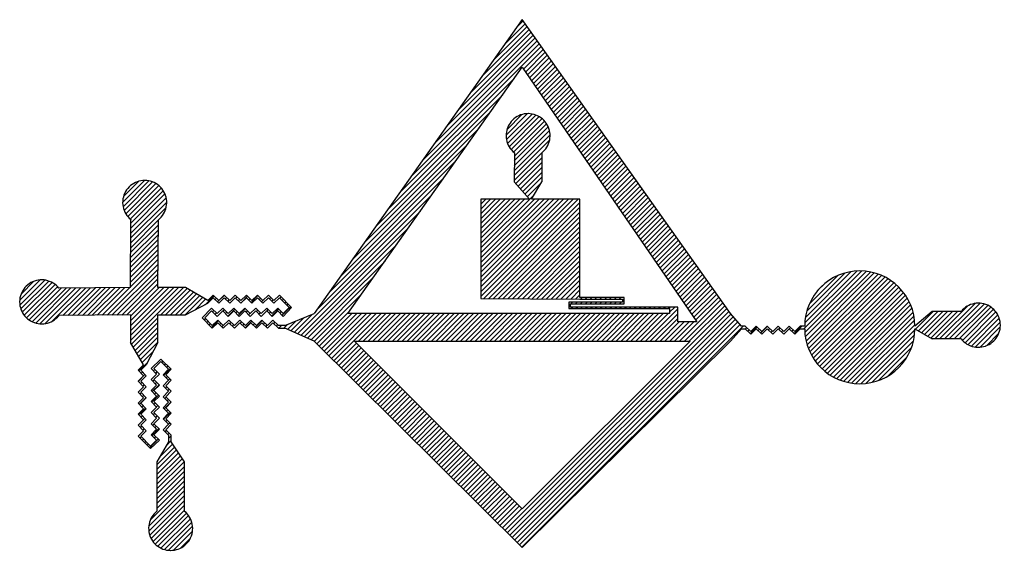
# Model space of a CAD drawing. Extents: x -10.7 to 24.9, y -7.6 to 11.7.
import ezdxf

# ---------------------------------------------------------------- set-up
doc = ezdxf.new("R2010")
doc.units = 0
doc.header["$MEASUREMENT"] = 0
doc.layers.get('0').update_dxf_attribs({"linetype": 'CONTINUOUS'})
for name, color, linetype in [('1', 7, 'CONTINUOUS'), ('2', 7, 'CONTINUOUS'), ('3', 7, 'CONTINUOUS'), ('4', 7, 'CONTINUOUS'), ('5', 7, 'CONTINUOUS')]:
    doc.layers.add(name, color=color, linetype=linetype)

msp = doc.modelspace()

# ---------------------------------------------------------------- hatches: boundary and pattern name
at = {"linetype": 'Continuous'}
h = msp.add_hatch(dxfattribs=at)
h.set_pattern_fill('ANSI31', color=256)
h.paths.add_polyline_path([(15.119, 1.013), (7.556, 11.701), (-0.006, 1.013), (-1.069, 0.58), (-1.302, 0.58), (-1.502, 0.78), (-1.702, 0.58), (-1.902, 0.78), (-2.102, 0.58), (-2.302, 0.78), (-2.502, 0.58), (-2.702, 0.78), (-2.902, 0.58), (-3.102, 0.78), (-3.302, 0.58), (-3.502, 0.78), (-3.702, 0.58), (-3.98, 0.859), (-3.726, 1.113), (-3.526, 0.913), (-3.326, 1.113), (-3.126, 0.913), (-2.926, 1.113), (-2.726, 0.913), (-2.526, 1.113), (-2.326, 0.913), (-2.126, 1.113), (-1.926, 0.913), (-1.726, 1.113), (-1.526, 0.913), (-1.326, 1.113), (-1.126, 0.913), (-0.826, 1.231), (-1.266, 1.688), (-1.466, 1.488), (-1.666, 1.688), (-1.866, 1.488), (-2.066, 1.688), (-2.266, 1.488), (-2.466, 1.688), (-2.666, 1.488), (-2.866, 1.688), (-3.066, 1.488), (-3.266, 1.688), (-3.466, 1.488), (-3.666, 1.688), (-3.866, 1.488), (-4.679, 1.966), (-5.679, 1.966), (-5.659, 4.428), (-5.606, 4.474), (-5.558, 4.524), (-5.514, 4.579), (-5.475, 4.637), (-5.442, 4.698), (-5.414, 4.762), (-5.391, 4.828), (-5.374, 4.896), (-5.364, 4.965), (-5.359, 5.034), (-5.36, 5.104), (-5.368, 5.173), (-5.381, 5.242), (-5.401, 5.309), (-5.404, 5.318), (-5.43, 5.383), (-5.461, 5.445), (-5.498, 5.504), (-5.54, 5.56), (-5.586, 5.612), (-5.637, 5.66), (-5.692, 5.703), (-5.751, 5.741), (-5.812, 5.774), (-5.876, 5.801), (-5.942, 5.823), (-6.01, 5.839), (-6.079, 5.849), (-6.149, 5.853), (-6.159, 5.853), (-6.229, 5.85), (-6.298, 5.841), (-6.366, 5.826), (-6.433, 5.805), (-6.497, 5.778), (-6.559, 5.746), (-6.618, 5.708), (-6.673, 5.666), (-6.725, 5.619), (-6.772, 5.567), (-6.814, 5.512), (-6.852, 5.453), (-6.884, 5.391), (-6.911, 5.327), (-6.914, 5.318), (-6.934, 5.251), (-6.949, 5.183), (-6.957, 5.113), (-6.959, 5.043), (-6.955, 4.974), (-6.945, 4.905), (-6.929, 4.836), (-6.907, 4.77), (-6.88, 4.706), (-6.847, 4.644), (-6.809, 4.586), (-6.765, 4.531), (-6.718, 4.48), (-6.666, 4.433), (-6.659, 4.428), (-6.679, 1.966), (-9.278, 1.941), (-9.324, 1.994), (-9.374, 2.042), (-9.429, 2.086), (-9.487, 2.125), (-9.548, 2.158), (-9.612, 2.186), (-9.678, 2.209), (-9.746, 2.226), (-9.815, 2.236), (-9.884, 2.241), (-9.954, 2.24), (-10.023, 2.232), (-10.092, 2.219), (-10.159, 2.199), (-10.168, 2.196), (-10.233, 2.17), (-10.295, 2.139), (-10.354, 2.102), (-10.41, 2.06), (-10.462, 2.013), (-10.51, 1.962), (-10.553, 1.907), (-10.591, 1.849), (-10.624, 1.787), (-10.652, 1.723), (-10.673, 1.657), (-10.689, 1.589), (-10.699, 1.52), (-10.703, 1.45), (-10.703, 1.441), (-10.7, 1.371), (-10.691, 1.302), (-10.676, 1.234), (-10.655, 1.167), (-10.628, 1.103), (-10.595, 1.041), (-10.558, 0.982), (-10.515, 0.926), (-10.468, 0.875), (-10.417, 0.828), (-10.361, 0.785), (-10.302, 0.748), (-10.24, 0.715), (-10.176, 0.689), (-10.168, 0.686), (-10.101, 0.666), (-10.033, 0.651), (-9.963, 0.643), (-9.893, 0.641), (-9.824, 0.645), (-9.755, 0.655), (-9.686, 0.671), (-9.62, 0.693), (-9.556, 0.72), (-9.494, 0.753), (-9.436, 0.791), (-9.381, 0.835), (-9.33, 0.882), (-9.283, 0.934), (-9.278, 0.941), (-6.679, 0.966), (-6.679, -0.034), (-6.201, -0.847), (-6.401, -1.047), (-6.201, -1.247), (-6.401, -1.447), (-6.201, -1.647), (-6.401, -1.847), (-6.201, -2.047), (-6.401, -2.247), (-6.201, -2.447), (-6.401, -2.647), (-6.201, -2.847), (-6.401, -3.047), (-6.201, -3.247), (-6.401, -3.447), (-5.943, -3.887), (-5.625, -3.587), (-5.825, -3.387), (-5.625, -3.187), (-5.825, -2.987), (-5.625, -2.787), (-5.825, -2.587), (-5.625, -2.387), (-5.825, -2.187), (-5.625, -1.987), (-5.825, -1.787), (-5.625, -1.587), (-5.825, -1.387), (-5.625, -1.187), (-5.825, -0.987), (-5.571, -0.732), (-5.292, -1.011), (-5.492, -1.211), (-5.292, -1.411), (-5.492, -1.611), (-5.292, -1.811), (-5.492, -2.011), (-5.292, -2.211), (-5.492, -2.411), (-5.292, -2.611), (-5.492, -2.811), (-5.292, -3.011), (-5.492, -3.211), (-5.292, -3.411), (-5.292, -3.644), (-5.715, -4.369), (-5.715, -6.169), (-5.768, -6.215), (-5.816, -6.265), (-5.86, -6.32), (-5.899, -6.378), (-5.932, -6.439), (-5.96, -6.503), (-5.983, -6.569), (-6, -6.637), (-6.01, -6.706), (-6.015, -6.776), (-6.013, -6.846), (-6.006, -6.915), (-5.992, -6.984), (-5.973, -7.051), (-5.97, -7.059), (-5.944, -7.124), (-5.912, -7.186), (-5.876, -7.245), (-5.834, -7.301), (-5.787, -7.353), (-5.736, -7.401), (-5.681, -7.444), (-5.623, -7.482), (-5.561, -7.515), (-5.497, -7.543), (-5.43, -7.564), (-5.362, -7.58), (-5.293, -7.59), (-5.223, -7.594), (-5.215, -7.594), (-5.145, -7.591), (-5.076, -7.582), (-5.008, -7.567), (-4.941, -7.546), (-4.877, -7.519), (-4.815, -7.487), (-4.756, -7.449), (-4.7, -7.407), (-4.649, -7.359), (-4.602, -7.308), (-4.559, -7.253), (-4.522, -7.194), (-4.49, -7.132), (-4.463, -7.067), (-4.46, -7.059), (-4.44, -6.992), (-4.425, -6.924), (-4.417, -6.855), (-4.415, -6.785), (-4.419, -6.715), (-4.429, -6.646), (-4.444, -6.578), (-4.466, -6.512), (-4.494, -6.447), (-4.527, -6.386), (-4.565, -6.327), (-4.608, -6.273), (-4.656, -6.222), (-4.708, -6.175), (-4.715, -6.169), (-4.715, -4.369), (-5.193, -3.644), (-5.193, -3.411), (-5.393, -3.211), (-5.193, -3.011), (-5.393, -2.811), (-5.193, -2.611), (-5.393, -2.411), (-5.193, -2.211), (-5.393, -2.011), (-5.193, -1.811), (-5.393, -1.611), (-5.193, -1.411), (-5.393, -1.211), (-5.193, -1.011), (-5.571, -0.645), (-5.924, -0.987), (-5.724, -1.187), (-5.924, -1.387), (-5.724, -1.587), (-5.924, -1.787), (-5.724, -1.987), (-5.924, -2.187), (-5.724, -2.387), (-5.924, -2.587), (-5.724, -2.787), (-5.924, -2.987), (-5.724, -3.187), (-5.924, -3.387), (-5.724, -3.587), (-5.943, -3.806), (-6.302, -3.447), (-6.102, -3.247), (-6.302, -3.047), (-6.102, -2.847), (-6.302, -2.647), (-6.102, -2.447), (-6.302, -2.247), (-6.102, -2.047), (-6.302, -1.847), (-6.102, -1.647), (-6.302, -1.447), (-6.102, -1.247), (-6.302, -1.047), (-6.102, -0.847), (-5.679, -0.034), (-5.679, 0.966), (-4.679, 0.966), (-3.866, 1.389), (-3.666, 1.589), (-3.466, 1.389), (-3.266, 1.589), (-3.066, 1.389), (-2.866, 1.589), (-2.666, 1.389), (-2.466, 1.589), (-2.266, 1.389), (-2.066, 1.589), (-1.866, 1.389), (-1.666, 1.589), (-1.466, 1.389), (-1.266, 1.589), (-0.906, 1.231), (-1.126, 1.012), (-1.326, 1.212), (-1.526, 1.012), (-1.726, 1.212), (-1.926, 1.012), (-2.126, 1.212), (-2.326, 1.012), (-2.526, 1.212), (-2.726, 1.012), (-2.926, 1.212), (-3.126, 1.012), (-3.326, 1.212), (-3.526, 1.012), (-3.726, 1.212), (-4.067, 0.859), (-3.702, 0.481), (-3.502, 0.681), (-3.302, 0.481), (-3.102, 0.681), (-2.902, 0.481), (-2.702, 0.681), (-2.502, 0.481), (-2.302, 0.681), (-2.102, 0.481), (-1.902, 0.681), (-1.702, 0.481), (-1.502, 0.681), (-1.302, 0.481), (-1.069, 0.481), (-0.006, 0.013), (7.556, -7.493), (15.119, 0.013), (15.519, 0.464), (15.659, 0.464), (15.859, 0.264), (16.059, 0.464), (16.259, 0.264), (16.359, 0.364), (16.459, 0.464), (16.659, 0.264), (16.859, 0.464), (17.059, 0.264), (17.259, 0.464), (17.459, 0.264), (17.659, 0.464), (17.819, 0.464, 1), (21.819, 0.464), (22.451, 0.092), (23.504, 0.092), (23.55, 0.039), (23.6, -0.009), (23.655, -0.053), (23.713, -0.091), (23.774, -0.125), (23.838, -0.153), (23.904, -0.176), (23.972, -0.192), (24.041, -0.203), (24.11, -0.208), (24.18, -0.206), (24.249, -0.199), (24.318, -0.185), (24.385, -0.166), (24.393, -0.163), (24.458, -0.137), (24.52, -0.105), (24.579, -0.069), (24.635, -0.027), (24.687, 0.02), (24.735, 0.071), (24.778, 0.126), (24.816, 0.184), (24.849, 0.246), (24.877, 0.31), (24.898, 0.376), (24.914, 0.444), (24.924, 0.513), (24.928, 0.583), (24.928, 0.592), (24.925, 0.662), (24.916, 0.731), (24.901, 0.799), (24.88, 0.866), (24.853, 0.93), (24.821, 0.992), (24.784, 1.051), (24.741, 1.106), (24.694, 1.158), (24.643, 1.205), (24.587, 1.247), (24.529, 1.285), (24.467, 1.317), (24.402, 1.344), (24.393, 1.347), (24.326, 1.367), (24.258, 1.382), (24.189, 1.39), (24.119, 1.392), (24.05, 1.388), (23.981, 1.378), (23.913, 1.362), (23.846, 1.341), (23.782, 1.313), (23.721, 1.28), (23.662, 1.242), (23.608, 1.199), (23.557, 1.151), (23.51, 1.1), (23.504, 1.092), (22.451, 1.092), (21.819, 0.563, 1), (17.819, 0.563), (17.659, 0.563), (17.459, 0.363), (17.259, 0.563), (17.059, 0.363), (16.859, 0.563), (16.659, 0.363), (16.459, 0.563), (16.409, 0.513), (16.309, 0.413), (16.259, 0.363), (16.059, 0.563), (15.859, 0.363), (15.659, 0.563), (15.519, 0.563)], flags=17)
h.paths.add_polyline_path([(1.219, 1.013), (7.556, 9.97), (13.894, 0.713), (13.205, 0.713), (13.205, 1.196), (13.205, 1.253), (9.308, 1.253), (9.308, 1.368), (11.256, 1.368), (11.256, 1.598), (9.653, 1.598), (9.653, 5.169), (7.888, 5.169), (8.269, 5.806), (8.27, 6.858), (8.323, 6.904), (8.371, 6.954), (8.415, 7.009), (8.453, 7.067), (8.487, 7.128), (8.515, 7.192), (8.538, 7.258), (8.554, 7.326), (8.565, 7.395), (8.57, 7.464), (8.568, 7.534), (8.561, 7.603), (8.547, 7.672), (8.528, 7.739), (8.525, 7.747), (8.499, 7.812), (8.468, 7.874), (8.432, 7.933), (8.39, 7.989), (8.343, 8.041), (8.292, 8.089), (8.237, 8.132), (8.179, 8.17), (8.117, 8.204), (8.053, 8.232), (7.987, 8.253), (7.919, 8.269), (7.85, 8.279), (7.78, 8.283), (7.771, 8.283), (7.701, 8.28), (7.632, 8.271), (7.564, 8.256), (7.497, 8.235), (7.433, 8.208), (7.371, 8.176), (7.312, 8.139), (7.257, 8.096), (7.205, 8.049), (7.158, 7.998), (7.116, 7.942), (7.078, 7.884), (7.045, 7.822), (7.018, 7.757), (7.015, 7.748), (6.995, 7.682), (6.98, 7.614), (6.972, 7.545), (6.97, 7.475), (6.974, 7.406), (6.984, 7.337), (7, 7.268), (7.021, 7.201), (7.049, 7.137), (7.082, 7.076), (7.12, 7.017), (7.163, 6.963), (7.211, 6.912), (7.262, 6.865), (7.27, 6.859), (7.269, 5.807), (7.818, 5.169), (6.052, 5.169), (6.052, 1.569), (9.653, 1.54), (11.199, 1.54), (11.199, 1.426), (9.251, 1.426), (9.251, 1.196), (12.905, 1.196), (12.905, 1.013)], flags=0)
h.paths.add_polyline_path([(1.46, 0.013), (13.653, 0.013), (7.556, -6.079)], flags=0)
h.paths.add_polyline_path([(15.519, 0.464), (15.659, 0.464), (15.859, 0.264), (16.059, 0.464), (16.259, 0.264), (16.359, 0.364), (16.459, 0.464), (16.659, 0.264), (16.859, 0.464), (17.059, 0.264), (17.259, 0.464), (17.459, 0.264), (17.659, 0.464), (17.819, 0.464, 1), (21.819, 0.464), (22.451, 0.092), (23.504, 0.092), (23.55, 0.039), (23.6, -0.009), (23.655, -0.053), (23.713, -0.091), (23.774, -0.125), (23.838, -0.153), (23.904, -0.176), (23.972, -0.192), (24.041, -0.203), (24.11, -0.208), (24.18, -0.206), (24.249, -0.199), (24.318, -0.185), (24.385, -0.166), (24.393, -0.163), (24.458, -0.137), (24.52, -0.105), (24.579, -0.069), (24.635, -0.027), (24.687, 0.02), (24.735, 0.071), (24.778, 0.126), (24.816, 0.184), (24.849, 0.246), (24.877, 0.31), (24.898, 0.376), (24.914, 0.444), (24.924, 0.513), (24.928, 0.583), (24.928, 0.592), (24.925, 0.662), (24.916, 0.731), (24.901, 0.799), (24.88, 0.866), (24.853, 0.93), (24.821, 0.992), (24.784, 1.051), (24.741, 1.106), (24.694, 1.158), (24.643, 1.205), (24.587, 1.247), (24.529, 1.285), (24.467, 1.317), (24.402, 1.344), (24.393, 1.347), (24.326, 1.367), (24.258, 1.382), (24.189, 1.39), (24.119, 1.392), (24.05, 1.388), (23.981, 1.378), (23.913, 1.362), (23.846, 1.341), (23.782, 1.313), (23.721, 1.28), (23.662, 1.242), (23.608, 1.199), (23.557, 1.151), (23.51, 1.1), (23.504, 1.092), (22.451, 1.092), (21.819, 0.563, 1), (17.819, 0.563), (17.659, 0.563), (17.459, 0.363), (17.259, 0.563), (17.059, 0.363), (16.859, 0.563), (16.659, 0.363), (16.459, 0.563), (16.409, 0.513), (16.309, 0.413), (16.259, 0.363), (16.059, 0.563), (15.859, 0.363), (15.659, 0.563), (15.519, 0.563), (15.119, 1.013), (7.556, 11.701), (-0.006, 1.013), (-1.069, 0.58), (-1.302, 0.58), (-1.502, 0.78), (-1.702, 0.58), (-1.902, 0.78), (-2.102, 0.58), (-2.302, 0.78), (-2.502, 0.58), (-2.702, 0.78), (-2.902, 0.58), (-3.102, 0.78), (-3.302, 0.58), (-3.502, 0.78), (-3.702, 0.58), (-3.98, 0.859), (-3.726, 1.113), (-3.526, 0.913), (-3.326, 1.113), (-3.126, 0.913), (-2.926, 1.113), (-2.726, 0.913), (-2.526, 1.113), (-2.326, 0.913), (-2.126, 1.113), (-1.926, 0.913), (-1.726, 1.113), (-1.526, 0.913), (-1.326, 1.113), (-1.126, 0.913), (-0.826, 1.231), (-1.266, 1.688), (-1.466, 1.488), (-1.666, 1.688), (-1.866, 1.488), (-2.066, 1.688), (-2.266, 1.488), (-2.466, 1.688), (-2.666, 1.488), (-2.866, 1.688), (-3.066, 1.488), (-3.266, 1.688), (-3.466, 1.488), (-3.666, 1.688), (-3.866, 1.488), (-4.679, 1.966), (-5.679, 1.966), (-5.659, 4.428), (-5.606, 4.474), (-5.558, 4.524), (-5.514, 4.579), (-5.475, 4.637), (-5.442, 4.698), (-5.414, 4.762), (-5.391, 4.828), (-5.374, 4.896), (-5.364, 4.965), (-5.359, 5.034), (-5.36, 5.104), (-5.368, 5.173), (-5.381, 5.242), (-5.401, 5.309), (-5.404, 5.318), (-5.43, 5.383), (-5.461, 5.445), (-5.498, 5.504), (-5.54, 5.56), (-5.586, 5.612), (-5.637, 5.66), (-5.692, 5.703), (-5.751, 5.741), (-5.812, 5.774), (-5.876, 5.801), (-5.942, 5.823), (-6.01, 5.839), (-6.079, 5.849), (-6.149, 5.853), (-6.159, 5.853), (-6.229, 5.85), (-6.298, 5.841), (-6.366, 5.826), (-6.433, 5.805), (-6.497, 5.778), (-6.559, 5.746), (-6.618, 5.708), (-6.673, 5.666), (-6.725, 5.619), (-6.772, 5.567), (-6.814, 5.512), (-6.852, 5.453), (-6.884, 5.391), (-6.911, 5.327), (-6.914, 5.318), (-6.934, 5.251), (-6.949, 5.183), (-6.957, 5.113), (-6.959, 5.043), (-6.955, 4.974), (-6.945, 4.905), (-6.929, 4.836), (-6.907, 4.77), (-6.88, 4.706), (-6.847, 4.644), (-6.809, 4.586), (-6.765, 4.531), (-6.718, 4.48), (-6.666, 4.433), (-6.659, 4.428), (-6.679, 1.966), (-9.278, 1.941), (-9.324, 1.994), (-9.374, 2.042), (-9.429, 2.086), (-9.487, 2.125), (-9.548, 2.158), (-9.612, 2.186), (-9.678, 2.209), (-9.746, 2.226), (-9.815, 2.236), (-9.884, 2.241), (-9.954, 2.24), (-10.023, 2.232), (-10.092, 2.219), (-10.159, 2.199), (-10.168, 2.196), (-10.233, 2.17), (-10.295, 2.139), (-10.354, 2.102), (-10.41, 2.06), (-10.462, 2.013), (-10.51, 1.962), (-10.553, 1.907), (-10.591, 1.849), (-10.624, 1.787), (-10.652, 1.723), (-10.673, 1.657), (-10.689, 1.589), (-10.699, 1.52), (-10.703, 1.45), (-10.703, 1.441), (-10.7, 1.371), (-10.691, 1.302), (-10.676, 1.234), (-10.655, 1.167), (-10.628, 1.103), (-10.595, 1.041), (-10.558, 0.982), (-10.515, 0.926), (-10.468, 0.875), (-10.417, 0.828), (-10.361, 0.785), (-10.302, 0.748), (-10.24, 0.715), (-10.176, 0.689), (-10.168, 0.686), (-10.101, 0.666), (-10.033, 0.651), (-9.963, 0.643), (-9.893, 0.641), (-9.824, 0.645), (-9.755, 0.655), (-9.686, 0.671), (-9.62, 0.693), (-9.556, 0.72), (-9.494, 0.753), (-9.436, 0.791), (-9.381, 0.835), (-9.33, 0.882), (-9.283, 0.934), (-9.278, 0.941), (-6.679, 0.966), (-6.679, -0.034), (-6.201, -0.847), (-6.401, -1.047), (-6.201, -1.247), (-6.401, -1.447), (-6.201, -1.647), (-6.401, -1.847), (-6.201, -2.047), (-6.401, -2.247), (-6.201, -2.447), (-6.401, -2.647), (-6.201, -2.847), (-6.401, -3.047), (-6.201, -3.247), (-6.401, -3.447), (-5.943, -3.887), (-5.625, -3.587), (-5.825, -3.387), (-5.625, -3.187), (-5.825, -2.987), (-5.625, -2.787), (-5.825, -2.587), (-5.625, -2.387), (-5.825, -2.187), (-5.625, -1.987), (-5.825, -1.787), (-5.625, -1.587), (-5.825, -1.387), (-5.625, -1.187), (-5.825, -0.987), (-5.571, -0.732), (-5.292, -1.011), (-5.492, -1.211), (-5.292, -1.411), (-5.492, -1.611), (-5.292, -1.811), (-5.492, -2.011), (-5.292, -2.211), (-5.492, -2.411), (-5.292, -2.611), (-5.492, -2.811), (-5.292, -3.011), (-5.492, -3.211), (-5.292, -3.411), (-5.292, -3.644), (-5.715, -4.369), (-5.715, -6.169), (-5.768, -6.215), (-5.816, -6.265), (-5.86, -6.32), (-5.899, -6.378), (-5.932, -6.439), (-5.96, -6.503), (-5.983, -6.569), (-6, -6.637), (-6.01, -6.706), (-6.015, -6.776), (-6.013, -6.846), (-6.006, -6.915), (-5.992, -6.984), (-5.973, -7.051), (-5.97, -7.059), (-5.944, -7.124), (-5.912, -7.186), (-5.876, -7.245), (-5.834, -7.301), (-5.787, -7.353), (-5.736, -7.401), (-5.681, -7.444), (-5.623, -7.482), (-5.561, -7.515), (-5.497, -7.543), (-5.43, -7.564), (-5.362, -7.58), (-5.293, -7.59), (-5.223, -7.594), (-5.215, -7.594), (-5.145, -7.591), (-5.076, -7.582), (-5.008, -7.567), (-4.941, -7.546), (-4.877, -7.519), (-4.815, -7.487), (-4.756, -7.449), (-4.7, -7.407), (-4.649, -7.359), (-4.602, -7.308), (-4.559, -7.253), (-4.522, -7.194), (-4.49, -7.132), (-4.463, -7.067), (-4.46, -7.059), (-4.44, -6.992), (-4.425, -6.924), (-4.417, -6.855), (-4.415, -6.785), (-4.419, -6.715), (-4.429, -6.646), (-4.444, -6.578), (-4.466, -6.512), (-4.494, -6.447), (-4.527, -6.386), (-4.565, -6.327), (-4.608, -6.273), (-4.656, -6.222), (-4.708, -6.175), (-4.715, -6.169), (-4.715, -4.369), (-5.193, -3.644), (-5.193, -3.411), (-5.393, -3.211), (-5.193, -3.011), (-5.393, -2.811), (-5.193, -2.611), (-5.393, -2.411), (-5.193, -2.211), (-5.393, -2.011), (-5.193, -1.811), (-5.393, -1.611), (-5.193, -1.411), (-5.393, -1.211), (-5.193, -1.011), (-5.571, -0.645), (-5.924, -0.987), (-5.724, -1.187), (-5.924, -1.387), (-5.724, -1.587), (-5.924, -1.787), (-5.724, -1.987), (-5.924, -2.187), (-5.724, -2.387), (-5.924, -2.587), (-5.724, -2.787), (-5.924, -2.987), (-5.724, -3.187), (-5.924, -3.387), (-5.724, -3.587), (-5.943, -3.806), (-6.302, -3.447), (-6.102, -3.247), (-6.302, -3.047), (-6.102, -2.847), (-6.302, -2.647), (-6.102, -2.447), (-6.302, -2.247), (-6.102, -2.047), (-6.302, -1.847), (-6.102, -1.647), (-6.302, -1.447), (-6.102, -1.247), (-6.302, -1.047), (-6.102, -0.847), (-5.679, -0.034), (-5.679, 0.966), (-4.679, 0.966), (-3.866, 1.389), (-3.666, 1.589), (-3.466, 1.389), (-3.266, 1.589), (-3.066, 1.389), (-2.866, 1.589), (-2.666, 1.389), (-2.466, 1.589), (-2.266, 1.389), (-2.066, 1.589), (-1.866, 1.389), (-1.666, 1.589), (-1.466, 1.389), (-1.266, 1.589), (-0.906, 1.231), (-1.126, 1.012), (-1.326, 1.212), (-1.526, 1.012), (-1.726, 1.212), (-1.926, 1.012), (-2.126, 1.212), (-2.326, 1.012), (-2.526, 1.212), (-2.726, 1.012), (-2.926, 1.212), (-3.126, 1.012), (-3.326, 1.212), (-3.526, 1.012), (-3.726, 1.212), (-4.067, 0.859), (-3.702, 0.481), (-3.502, 0.681), (-3.302, 0.481), (-3.102, 0.681), (-2.902, 0.481), (-2.702, 0.681), (-2.502, 0.481), (-2.302, 0.681), (-2.102, 0.481), (-1.902, 0.681), (-1.702, 0.481), (-1.502, 0.681), (-1.302, 0.481), (-1.069, 0.481), (-0.006, 0.013), (7.556, -7.493), (15.119, 0.013)], flags=17)
h = msp.add_hatch(dxfattribs=at)
h.set_pattern_fill('ANSI31', color=256)
h.paths.add_polyline_path([(15.119, 1.013), (7.556, 11.701), (-0.006, 1.013), (-1.069, 0.58), (-1.302, 0.58), (-1.502, 0.78), (-1.702, 0.58), (-1.902, 0.78), (-2.102, 0.58), (-2.302, 0.78), (-2.502, 0.58), (-2.702, 0.78), (-2.902, 0.58), (-3.102, 0.78), (-3.302, 0.58), (-3.502, 0.78), (-3.702, 0.58), (-3.98, 0.859), (-3.726, 1.113), (-3.526, 0.913), (-3.326, 1.113), (-3.126, 0.913), (-2.926, 1.113), (-2.726, 0.913), (-2.526, 1.113), (-2.326, 0.913), (-2.126, 1.113), (-1.926, 0.913), (-1.726, 1.113), (-1.526, 0.913), (-1.326, 1.113), (-1.126, 0.913), (-0.826, 1.231), (-1.266, 1.688), (-1.466, 1.488), (-1.666, 1.688), (-1.866, 1.488), (-2.066, 1.688), (-2.266, 1.488), (-2.466, 1.688), (-2.666, 1.488), (-2.866, 1.688), (-3.066, 1.488), (-3.266, 1.688), (-3.466, 1.488), (-3.666, 1.688), (-3.866, 1.488), (-4.679, 1.966), (-5.679, 1.966), (-5.659, 4.428), (-5.606, 4.474), (-5.558, 4.524), (-5.514, 4.579), (-5.475, 4.637), (-5.442, 4.698), (-5.414, 4.762), (-5.391, 4.828), (-5.374, 4.896), (-5.364, 4.965), (-5.359, 5.034), (-5.36, 5.104), (-5.368, 5.173), (-5.381, 5.242), (-5.401, 5.309), (-5.404, 5.318), (-5.43, 5.383), (-5.461, 5.445), (-5.498, 5.504), (-5.54, 5.56), (-5.586, 5.612), (-5.637, 5.66), (-5.692, 5.703), (-5.751, 5.741), (-5.812, 5.774), (-5.876, 5.801), (-5.942, 5.823), (-6.01, 5.839), (-6.079, 5.849), (-6.149, 5.853), (-6.159, 5.853), (-6.229, 5.85), (-6.298, 5.841), (-6.366, 5.826), (-6.433, 5.805), (-6.497, 5.778), (-6.559, 5.746), (-6.618, 5.708), (-6.673, 5.666), (-6.725, 5.619), (-6.772, 5.567), (-6.814, 5.512), (-6.852, 5.453), (-6.884, 5.391), (-6.911, 5.327), (-6.914, 5.318), (-6.934, 5.251), (-6.949, 5.183), (-6.957, 5.113), (-6.959, 5.043), (-6.955, 4.974), (-6.945, 4.905), (-6.929, 4.836), (-6.907, 4.77), (-6.88, 4.706), (-6.847, 4.644), (-6.809, 4.586), (-6.765, 4.531), (-6.718, 4.48), (-6.666, 4.433), (-6.659, 4.428), (-6.679, 1.966), (-9.278, 1.941), (-9.324, 1.994), (-9.374, 2.042), (-9.429, 2.086), (-9.487, 2.125), (-9.548, 2.158), (-9.612, 2.186), (-9.678, 2.209), (-9.746, 2.226), (-9.815, 2.236), (-9.884, 2.241), (-9.954, 2.24), (-10.023, 2.232), (-10.092, 2.219), (-10.159, 2.199), (-10.168, 2.196), (-10.233, 2.17), (-10.295, 2.139), (-10.354, 2.102), (-10.41, 2.06), (-10.462, 2.013), (-10.51, 1.962), (-10.553, 1.907), (-10.591, 1.849), (-10.624, 1.787), (-10.652, 1.723), (-10.673, 1.657), (-10.689, 1.589), (-10.699, 1.52), (-10.703, 1.45), (-10.703, 1.441), (-10.7, 1.371), (-10.691, 1.302), (-10.676, 1.234), (-10.655, 1.167), (-10.628, 1.103), (-10.595, 1.041), (-10.558, 0.982), (-10.515, 0.926), (-10.468, 0.875), (-10.417, 0.828), (-10.361, 0.785), (-10.302, 0.748), (-10.24, 0.715), (-10.176, 0.689), (-10.168, 0.686), (-10.101, 0.666), (-10.033, 0.651), (-9.963, 0.643), (-9.893, 0.641), (-9.824, 0.645), (-9.755, 0.655), (-9.686, 0.671), (-9.62, 0.693), (-9.556, 0.72), (-9.494, 0.753), (-9.436, 0.791), (-9.381, 0.835), (-9.33, 0.882), (-9.283, 0.934), (-9.278, 0.941), (-6.679, 0.966), (-6.679, -0.034), (-6.201, -0.847), (-6.401, -1.047), (-6.201, -1.247), (-6.401, -1.447), (-6.201, -1.647), (-6.401, -1.847), (-6.201, -2.047), (-6.401, -2.247), (-6.201, -2.447), (-6.401, -2.647), (-6.201, -2.847), (-6.401, -3.047), (-6.201, -3.247), (-6.401, -3.447), (-5.943, -3.887), (-5.625, -3.587), (-5.825, -3.387), (-5.625, -3.187), (-5.825, -2.987), (-5.625, -2.787), (-5.825, -2.587), (-5.625, -2.387), (-5.825, -2.187), (-5.625, -1.987), (-5.825, -1.787), (-5.625, -1.587), (-5.825, -1.387), (-5.625, -1.187), (-5.825, -0.987), (-5.571, -0.732), (-5.292, -1.011), (-5.492, -1.211), (-5.292, -1.411), (-5.492, -1.611), (-5.292, -1.811), (-5.492, -2.011), (-5.292, -2.211), (-5.492, -2.411), (-5.292, -2.611), (-5.492, -2.811), (-5.292, -3.011), (-5.492, -3.211), (-5.292, -3.411), (-5.292, -3.644), (-5.715, -4.369), (-5.715, -6.169), (-5.768, -6.215), (-5.816, -6.265), (-5.86, -6.32), (-5.899, -6.378), (-5.932, -6.439), (-5.96, -6.503), (-5.983, -6.569), (-6, -6.637), (-6.01, -6.706), (-6.015, -6.776), (-6.013, -6.846), (-6.006, -6.915), (-5.992, -6.984), (-5.973, -7.051), (-5.97, -7.059), (-5.944, -7.124), (-5.912, -7.186), (-5.876, -7.245), (-5.834, -7.301), (-5.787, -7.353), (-5.736, -7.401), (-5.681, -7.444), (-5.623, -7.482), (-5.561, -7.515), (-5.497, -7.543), (-5.43, -7.564), (-5.362, -7.58), (-5.293, -7.59), (-5.223, -7.594), (-5.215, -7.594), (-5.145, -7.591), (-5.076, -7.582), (-5.008, -7.567), (-4.941, -7.546), (-4.877, -7.519), (-4.815, -7.487), (-4.756, -7.449), (-4.7, -7.407), (-4.649, -7.359), (-4.602, -7.308), (-4.559, -7.253), (-4.522, -7.194), (-4.49, -7.132), (-4.463, -7.067), (-4.46, -7.059), (-4.44, -6.992), (-4.425, -6.924), (-4.417, -6.855), (-4.415, -6.785), (-4.419, -6.715), (-4.429, -6.646), (-4.444, -6.578), (-4.466, -6.512), (-4.494, -6.447), (-4.527, -6.386), (-4.565, -6.327), (-4.608, -6.273), (-4.656, -6.222), (-4.708, -6.175), (-4.715, -6.169), (-4.715, -4.369), (-5.193, -3.644), (-5.193, -3.411), (-5.393, -3.211), (-5.193, -3.011), (-5.393, -2.811), (-5.193, -2.611), (-5.393, -2.411), (-5.193, -2.211), (-5.393, -2.011), (-5.193, -1.811), (-5.393, -1.611), (-5.193, -1.411), (-5.393, -1.211), (-5.193, -1.011), (-5.571, -0.645), (-5.924, -0.987), (-5.724, -1.187), (-5.924, -1.387), (-5.724, -1.587), (-5.924, -1.787), (-5.724, -1.987), (-5.924, -2.187), (-5.724, -2.387), (-5.924, -2.587), (-5.724, -2.787), (-5.924, -2.987), (-5.724, -3.187), (-5.924, -3.387), (-5.724, -3.587), (-5.943, -3.806), (-6.302, -3.447), (-6.102, -3.247), (-6.302, -3.047), (-6.102, -2.847), (-6.302, -2.647), (-6.102, -2.447), (-6.302, -2.247), (-6.102, -2.047), (-6.302, -1.847), (-6.102, -1.647), (-6.302, -1.447), (-6.102, -1.247), (-6.302, -1.047), (-6.102, -0.847), (-5.679, -0.034), (-5.679, 0.966), (-4.679, 0.966), (-3.866, 1.389), (-3.666, 1.589), (-3.466, 1.389), (-3.266, 1.589), (-3.066, 1.389), (-2.866, 1.589), (-2.666, 1.389), (-2.466, 1.589), (-2.266, 1.389), (-2.066, 1.589), (-1.866, 1.389), (-1.666, 1.589), (-1.466, 1.389), (-1.266, 1.589), (-0.906, 1.231), (-1.126, 1.012), (-1.326, 1.212), (-1.526, 1.012), (-1.726, 1.212), (-1.926, 1.012), (-2.126, 1.212), (-2.326, 1.012), (-2.526, 1.212), (-2.726, 1.012), (-2.926, 1.212), (-3.126, 1.012), (-3.326, 1.212), (-3.526, 1.012), (-3.726, 1.212), (-4.067, 0.859), (-3.702, 0.481), (-3.502, 0.681), (-3.302, 0.481), (-3.102, 0.681), (-2.902, 0.481), (-2.702, 0.681), (-2.502, 0.481), (-2.302, 0.681), (-2.102, 0.481), (-1.902, 0.681), (-1.702, 0.481), (-1.502, 0.681), (-1.302, 0.481), (-1.069, 0.481), (-0.006, 0.013), (7.556, -7.493), (15.119, 0.013), (15.519, 0.464), (15.659, 0.464), (15.859, 0.264), (16.059, 0.464), (16.259, 0.264), (16.359, 0.364), (16.459, 0.464), (16.659, 0.264), (16.859, 0.464), (17.059, 0.264), (17.259, 0.464), (17.459, 0.264), (17.659, 0.464), (17.819, 0.464, 1), (21.819, 0.464), (22.451, 0.092), (23.504, 0.092), (23.55, 0.039), (23.6, -0.009), (23.655, -0.053), (23.713, -0.091), (23.774, -0.125), (23.838, -0.153), (23.904, -0.176), (23.972, -0.192), (24.041, -0.203), (24.11, -0.208), (24.18, -0.206), (24.249, -0.199), (24.318, -0.185), (24.385, -0.166), (24.393, -0.163), (24.458, -0.137), (24.52, -0.105), (24.579, -0.069), (24.635, -0.027), (24.687, 0.02), (24.735, 0.071), (24.778, 0.126), (24.816, 0.184), (24.849, 0.246), (24.877, 0.31), (24.898, 0.376), (24.914, 0.444), (24.924, 0.513), (24.928, 0.583), (24.928, 0.592), (24.925, 0.662), (24.916, 0.731), (24.901, 0.799), (24.88, 0.866), (24.853, 0.93), (24.821, 0.992), (24.784, 1.051), (24.741, 1.106), (24.694, 1.158), (24.643, 1.205), (24.587, 1.247), (24.529, 1.285), (24.467, 1.317), (24.402, 1.344), (24.393, 1.347), (24.326, 1.367), (24.258, 1.382), (24.189, 1.39), (24.119, 1.392), (24.05, 1.388), (23.981, 1.378), (23.913, 1.362), (23.846, 1.341), (23.782, 1.313), (23.721, 1.28), (23.662, 1.242), (23.608, 1.199), (23.557, 1.151), (23.51, 1.1), (23.504, 1.092), (22.451, 1.092), (21.819, 0.563, 1), (17.819, 0.563), (17.659, 0.563), (17.459, 0.363), (17.259, 0.563), (17.059, 0.363), (16.859, 0.563), (16.659, 0.363), (16.459, 0.563), (16.409, 0.513), (16.309, 0.413), (16.259, 0.363), (16.059, 0.563), (15.859, 0.363), (15.659, 0.563), (15.519, 0.563)])
h.paths.add_polyline_path([(1.219, 1.013), (7.556, 9.97), (13.894, 0.713), (13.205, 0.713), (13.205, 1.196), (13.205, 1.253), (9.308, 1.253), (9.308, 1.368), (11.256, 1.368), (11.256, 1.598), (9.653, 1.598), (9.653, 5.169), (7.888, 5.169), (8.269, 5.806), (8.27, 6.858), (8.323, 6.904), (8.371, 6.954), (8.415, 7.009), (8.453, 7.067), (8.487, 7.128), (8.515, 7.192), (8.538, 7.258), (8.554, 7.326), (8.565, 7.395), (8.57, 7.464), (8.568, 7.534), (8.561, 7.603), (8.547, 7.672), (8.528, 7.739), (8.525, 7.747), (8.499, 7.812), (8.468, 7.874), (8.432, 7.933), (8.39, 7.989), (8.343, 8.041), (8.292, 8.089), (8.237, 8.132), (8.179, 8.17), (8.117, 8.204), (8.053, 8.232), (7.987, 8.253), (7.919, 8.269), (7.85, 8.279), (7.78, 8.283), (7.771, 8.283), (7.701, 8.28), (7.632, 8.271), (7.564, 8.256), (7.497, 8.235), (7.433, 8.208), (7.371, 8.176), (7.312, 8.139), (7.257, 8.096), (7.205, 8.049), (7.158, 7.998), (7.116, 7.942), (7.078, 7.884), (7.045, 7.822), (7.018, 7.757), (7.015, 7.748), (6.995, 7.682), (6.98, 7.614), (6.972, 7.545), (6.97, 7.475), (6.974, 7.406), (6.984, 7.337), (7, 7.268), (7.021, 7.201), (7.049, 7.137), (7.082, 7.076), (7.12, 7.017), (7.163, 6.963), (7.211, 6.912), (7.262, 6.865), (7.27, 6.859), (7.269, 5.807), (7.818, 5.169), (6.052, 5.169), (6.052, 1.569), (9.653, 1.54), (11.199, 1.54), (11.199, 1.426), (9.251, 1.426), (9.251, 1.196), (12.905, 1.196), (12.905, 1.013)], flags=16)
h.paths.add_polyline_path([(1.46, 0.013), (13.653, 0.013), (7.556, -6.079)], flags=16)

# ---------------------------------------------------------------- linework, layer by layer
for p, q in [((-6.679, 1.966), (-6.659, 4.428)), ((-5.679, 1.966), (-5.659, 4.428)), ((-6.679, 1.966), (-9.278, 1.941)), ((-6.679, 0.966), (-9.278, 0.941)), ((-1.069, 0.58), (-0.006, 1.013)), ((-0.006, 0.013), (-1.069, 0.481))]:
    msp.add_line(p, q, dxfattribs=at)
at = {"layer": '1'}
for p, q in [((7.556, 11.701), (-0.006, 1.013)), ((15.119, 1.013), (7.556, 11.701)), ((1.219, 1.013), (7.556, 9.97)), ((7.556, 9.97), (13.894, 0.713)), ((7.433, 8.208), (7.371, 8.176)), ((7.497, 8.235), (7.433, 8.208)), ((7.564, 8.256), (7.497, 8.235)), ((7.632, 8.271), (7.564, 8.256)), ((7.701, 8.28), (7.632, 8.271)), ((7.771, 8.283), (7.701, 8.28)), ((7.78, 8.283), (7.771, 8.283)), ((7.85, 8.279), (7.78, 8.283)), ((7.919, 8.269), (7.85, 8.279)), ((7.987, 8.253), (7.919, 8.269)), ((8.053, 8.232), (7.987, 8.253)), ((8.117, 8.204), (8.053, 8.232)), ((8.179, 8.17), (8.117, 8.204)), ((7.078, 7.884), (7.045, 7.822)), ((7.116, 7.942), (7.078, 7.884)), ((7.158, 7.998), (7.116, 7.942)), ((7.205, 8.049), (7.158, 7.998)), ((7.257, 8.096), (7.205, 8.049)), ((7.312, 8.139), (7.257, 8.096)), ((7.371, 8.176), (7.312, 8.139)), ((8.237, 8.132), (8.179, 8.17)), ((8.292, 8.089), (8.237, 8.132)), ((8.343, 8.041), (8.292, 8.089)), ((8.39, 7.989), (8.343, 8.041)), ((8.432, 7.933), (8.39, 7.989)), ((8.468, 7.874), (8.432, 7.933)), ((8.499, 7.812), (8.468, 7.874)), ((6.972, 7.545), (6.97, 7.475)), ((6.98, 7.614), (6.972, 7.545)), ((6.995, 7.682), (6.98, 7.614)), ((7.015, 7.748), (6.995, 7.682)), ((7.018, 7.757), (7.015, 7.748)), ((7.045, 7.822), (7.018, 7.757)), ((8.525, 7.747), (8.499, 7.812)), ((8.528, 7.739), (8.525, 7.747)), ((8.547, 7.672), (8.528, 7.739)), ((8.561, 7.603), (8.547, 7.672)), ((8.568, 7.534), (8.561, 7.603)), ((8.57, 7.464), (8.568, 7.534)), ((6.97, 7.475), (6.974, 7.406)), ((6.974, 7.406), (6.984, 7.337)), ((6.984, 7.337), (7, 7.268)), ((7, 7.268), (7.021, 7.201)), ((7.021, 7.201), (7.049, 7.137)), ((7.049, 7.137), (7.082, 7.076)), ((8.453, 7.067), (8.487, 7.128)), ((8.487, 7.128), (8.515, 7.192)), ((8.515, 7.192), (8.538, 7.258)), ((8.538, 7.258), (8.554, 7.326)), ((8.554, 7.326), (8.565, 7.395)), ((8.565, 7.395), (8.57, 7.464)), ((7.082, 7.076), (7.12, 7.017)), ((7.12, 7.017), (7.163, 6.963)), ((7.163, 6.963), (7.211, 6.912)), ((7.211, 6.912), (7.262, 6.865)), ((7.262, 6.865), (7.27, 6.859)), ((7.27, 6.859), (7.269, 5.807)), ((8.27, 6.858), (8.269, 5.806)), ((8.27, 6.858), (8.323, 6.904)), ((8.323, 6.904), (8.371, 6.954)), ((8.371, 6.954), (8.415, 7.009)), ((8.415, 7.009), (8.453, 7.067)), ((-6.618, 5.708), (-6.673, 5.666)), ((-6.559, 5.746), (-6.618, 5.708)), ((-6.497, 5.778), (-6.559, 5.746)), ((-6.433, 5.805), (-6.497, 5.778)), ((-6.366, 5.826), (-6.433, 5.805)), ((-6.298, 5.841), (-6.366, 5.826)), ((-6.229, 5.85), (-6.298, 5.841)), ((-6.159, 5.853), (-6.229, 5.85)), ((-6.149, 5.853), (-6.159, 5.853)), ((-6.079, 5.849), (-6.149, 5.853)), ((-6.01, 5.839), (-6.079, 5.849)), ((-5.942, 5.823), (-6.01, 5.839)), ((-5.876, 5.801), (-5.942, 5.823)), ((-5.812, 5.774), (-5.876, 5.801)), ((-5.751, 5.741), (-5.812, 5.774)), ((-5.692, 5.703), (-5.751, 5.741)), ((-5.637, 5.66), (-5.692, 5.703)), ((7.269, 5.807), (7.818, 5.169)), ((7.888, 5.169), (8.269, 5.806)), ((-6.884, 5.391), (-6.911, 5.327)), ((-6.852, 5.453), (-6.884, 5.391)), ((-6.814, 5.512), (-6.852, 5.453)), ((-6.772, 5.567), (-6.814, 5.512)), ((-6.725, 5.619), (-6.772, 5.567)), ((-6.673, 5.666), (-6.725, 5.619)), ((-5.586, 5.612), (-5.637, 5.66)), ((-5.54, 5.56), (-5.586, 5.612)), ((-5.498, 5.504), (-5.54, 5.56)), ((-5.461, 5.445), (-5.498, 5.504)), ((-5.43, 5.383), (-5.461, 5.445)), ((-5.404, 5.318), (-5.43, 5.383)), ((-6.957, 5.113), (-6.959, 5.043)), ((-6.959, 5.043), (-6.955, 4.974)), ((-6.949, 5.183), (-6.957, 5.113)), ((-6.934, 5.251), (-6.949, 5.183)), ((-6.914, 5.318), (-6.934, 5.251)), ((-6.911, 5.327), (-6.914, 5.318)), ((-5.401, 5.309), (-5.404, 5.318)), ((-5.381, 5.242), (-5.401, 5.309)), ((-5.368, 5.173), (-5.381, 5.242)), ((-5.36, 5.104), (-5.368, 5.173)), ((-5.364, 4.965), (-5.359, 5.034)), ((-5.359, 5.034), (-5.36, 5.104)), ((-6.955, 4.974), (-6.945, 4.905)), ((-6.945, 4.905), (-6.929, 4.836)), ((-6.929, 4.836), (-6.907, 4.77)), ((-6.907, 4.77), (-6.88, 4.706)), ((-6.88, 4.706), (-6.847, 4.644)), ((-6.847, 4.644), (-6.809, 4.586)), ((-5.514, 4.579), (-5.475, 4.637)), ((-5.475, 4.637), (-5.442, 4.698)), ((-5.442, 4.698), (-5.414, 4.762)), ((-5.414, 4.762), (-5.391, 4.828)), ((-5.391, 4.828), (-5.374, 4.896)), ((-5.374, 4.896), (-5.364, 4.965)), ((-6.809, 4.586), (-6.765, 4.531)), ((-6.765, 4.531), (-6.718, 4.48)), ((-6.718, 4.48), (-6.666, 4.433)), ((-6.666, 4.433), (-6.659, 4.428)), ((-5.659, 4.428), (-5.606, 4.474)), ((-5.606, 4.474), (-5.558, 4.524)), ((-5.558, 4.524), (-5.514, 4.579)), ((-10.295, 2.139), (-10.354, 2.102)), ((-10.233, 2.17), (-10.295, 2.139)), ((-10.168, 2.196), (-10.233, 2.17)), ((-10.159, 2.199), (-10.168, 2.196)), ((-10.092, 2.219), (-10.159, 2.199)), ((-10.023, 2.232), (-10.092, 2.219)), ((-9.954, 2.24), (-10.023, 2.232)), ((-9.884, 2.241), (-9.954, 2.24)), ((-9.815, 2.236), (-9.884, 2.241)), ((-9.746, 2.226), (-9.815, 2.236)), ((-9.678, 2.209), (-9.746, 2.226)), ((-9.612, 2.186), (-9.678, 2.209)), ((-9.548, 2.158), (-9.612, 2.186)), ((-9.487, 2.125), (-9.548, 2.158)), ((-10.624, 1.787), (-10.652, 1.723)), ((-10.591, 1.849), (-10.624, 1.787)), ((-10.553, 1.907), (-10.591, 1.849)), ((-10.51, 1.962), (-10.553, 1.907)), ((-10.462, 2.013), (-10.51, 1.962)), ((-10.41, 2.06), (-10.462, 2.013)), ((-10.354, 2.102), (-10.41, 2.06)), ((-9.429, 2.086), (-9.487, 2.125)), ((-9.374, 2.042), (-9.429, 2.086)), ((-9.324, 1.994), (-9.374, 2.042)), ((-9.278, 1.941), (-9.324, 1.994)), ((-4.679, 1.966), (-5.679, 1.966)), ((-3.866, 1.488), (-4.679, 1.966)), ((-10.699, 1.52), (-10.703, 1.45)), ((-10.703, 1.45), (-10.703, 1.441)), ((-10.703, 1.441), (-10.7, 1.371)), ((-10.689, 1.589), (-10.699, 1.52)), ((-10.673, 1.657), (-10.689, 1.589)), ((-10.652, 1.723), (-10.673, 1.657)), ((-3.666, 1.688), (-3.866, 1.488)), ((-3.866, 1.389), (-3.666, 1.589)), ((-3.466, 1.488), (-3.666, 1.688)), ((-3.666, 1.589), (-3.466, 1.389)), ((-3.266, 1.688), (-3.466, 1.488)), ((-3.466, 1.389), (-3.266, 1.589)), ((-3.066, 1.488), (-3.266, 1.688)), ((-3.266, 1.589), (-3.066, 1.389)), ((-2.866, 1.688), (-3.066, 1.488)), ((-3.066, 1.389), (-2.866, 1.589)), ((-2.666, 1.488), (-2.866, 1.688)), ((-2.866, 1.589), (-2.666, 1.389)), ((-2.466, 1.688), (-2.666, 1.488)), ((-2.666, 1.389), (-2.466, 1.589)), ((-2.266, 1.488), (-2.466, 1.688)), ((-2.466, 1.589), (-2.266, 1.389)), ((-2.066, 1.688), (-2.266, 1.488)), ((-2.266, 1.389), (-2.066, 1.589)), ((-1.866, 1.488), (-2.066, 1.688)), ((-2.066, 1.589), (-1.866, 1.389)), ((-1.666, 1.688), (-1.866, 1.488)), ((-1.866, 1.389), (-1.666, 1.589)), ((-1.466, 1.488), (-1.666, 1.688)), ((-1.666, 1.589), (-1.466, 1.389)), ((-1.266, 1.688), (-1.466, 1.488)), ((-1.466, 1.389), (-1.266, 1.589)), ((-0.826, 1.231), (-1.266, 1.688)), ((-1.266, 1.589), (-0.906, 1.231)), ((-10.7, 1.371), (-10.691, 1.302)), ((-10.691, 1.302), (-10.676, 1.234)), ((-10.676, 1.234), (-10.655, 1.167)), ((-10.655, 1.167), (-10.628, 1.103)), ((-10.628, 1.103), (-10.595, 1.041)), ((-4.679, 0.966), (-3.866, 1.389)), ((-3.726, 1.212), (-4.067, 0.859)), ((-3.98, 0.859), (-3.726, 1.113)), ((-3.526, 1.012), (-3.726, 1.212)), ((-3.726, 1.113), (-3.526, 0.913)), ((-3.326, 1.212), (-3.526, 1.012)), ((-3.526, 0.913), (-3.326, 1.113)), ((-3.126, 1.012), (-3.326, 1.212)), ((-3.326, 1.113), (-3.126, 0.913)), ((-2.926, 1.212), (-3.126, 1.012)), ((-3.126, 0.913), (-2.926, 1.113)), ((-2.726, 1.012), (-2.926, 1.212)), ((-2.926, 1.113), (-2.726, 0.913)), ((-2.526, 1.212), (-2.726, 1.012)), ((-2.726, 0.913), (-2.526, 1.113)), ((-2.326, 1.012), (-2.526, 1.212)), ((-2.526, 1.113), (-2.326, 0.913)), ((-2.126, 1.212), (-2.326, 1.012)), ((-2.326, 0.913), (-2.126, 1.113)), ((-1.926, 1.012), (-2.126, 1.212)), ((-2.126, 1.113), (-1.926, 0.913)), ((-1.726, 1.212), (-1.926, 1.012)), ((-1.926, 0.913), (-1.726, 1.113)), ((-1.526, 1.012), (-1.726, 1.212)), ((-1.726, 1.113), (-1.526, 0.913)), ((-1.326, 1.212), (-1.526, 1.012)), ((-1.526, 0.913), (-1.326, 1.113)), ((-1.126, 1.012), (-1.326, 1.212)), ((-1.326, 1.113), (-1.126, 0.913)), ((-0.906, 1.231), (-1.126, 1.012)), ((-1.126, 0.913), (-0.826, 1.231)), ((12.905, 1.196), (12.905, 1.013)), ((13.205, 0.713), (13.205, 1.196)), ((22.451, 1.092), (21.819, 0.563)), ((23.504, 1.092), (22.451, 1.092)), ((23.51, 1.1), (23.504, 1.092)), ((23.557, 1.151), (23.51, 1.1)), ((23.608, 1.199), (23.557, 1.151)), ((23.662, 1.242), (23.608, 1.199)), ((23.721, 1.28), (23.662, 1.242)), ((23.782, 1.313), (23.721, 1.28)), ((23.846, 1.341), (23.782, 1.313)), ((23.913, 1.362), (23.846, 1.341)), ((23.981, 1.378), (23.913, 1.362)), ((24.05, 1.388), (23.981, 1.378)), ((24.119, 1.392), (24.05, 1.388)), ((24.189, 1.39), (24.119, 1.392)), ((24.258, 1.382), (24.189, 1.39)), ((24.326, 1.367), (24.258, 1.382)), ((24.393, 1.347), (24.326, 1.367)), ((24.402, 1.344), (24.393, 1.347)), ((24.467, 1.317), (24.402, 1.344)), ((24.529, 1.285), (24.467, 1.317)), ((24.587, 1.247), (24.529, 1.285)), ((24.643, 1.205), (24.587, 1.247)), ((24.694, 1.158), (24.643, 1.205)), ((24.741, 1.106), (24.694, 1.158)), ((24.784, 1.051), (24.741, 1.106)), ((-10.595, 1.041), (-10.558, 0.982)), ((-10.558, 0.982), (-10.515, 0.926)), ((-10.515, 0.926), (-10.468, 0.875)), ((-10.468, 0.875), (-10.417, 0.828)), ((-10.417, 0.828), (-10.361, 0.785)), ((-10.361, 0.785), (-10.302, 0.748)), ((-10.302, 0.748), (-10.24, 0.715)), ((-10.24, 0.715), (-10.176, 0.689)), ((-9.62, 0.693), (-9.556, 0.72)), ((-9.556, 0.72), (-9.494, 0.753)), ((-9.494, 0.753), (-9.436, 0.791)), ((-9.436, 0.791), (-9.381, 0.835)), ((-9.381, 0.835), (-9.33, 0.882)), ((-9.33, 0.882), (-9.283, 0.934)), ((-9.283, 0.934), (-9.278, 0.941)), ((-6.679, 0.966), (-6.679, -0.034)), ((-5.679, -0.034), (-5.679, 0.966)), ((-5.679, 0.966), (-4.679, 0.966)), ((-4.067, 0.859), (-3.702, 0.481)), ((-3.702, 0.58), (-3.98, 0.859)), ((-3.502, 0.78), (-3.702, 0.58)), ((-3.302, 0.58), (-3.502, 0.78)), ((-3.102, 0.78), (-3.302, 0.58)), ((-2.902, 0.58), (-3.102, 0.78)), ((-2.702, 0.78), (-2.902, 0.58)), ((-2.502, 0.58), (-2.702, 0.78)), ((-2.302, 0.78), (-2.502, 0.58)), ((-2.102, 0.58), (-2.302, 0.78)), ((-1.902, 0.78), (-2.102, 0.58)), ((-1.702, 0.58), (-1.902, 0.78)), ((-1.502, 0.78), (-1.702, 0.58)), ((-1.302, 0.58), (-1.502, 0.78)), ((12.905, 1.013), (1.219, 1.013)), ((13.894, 0.713), (13.205, 0.713)), ((24.821, 0.992), (24.784, 1.051)), ((24.853, 0.93), (24.821, 0.992)), ((24.88, 0.866), (24.853, 0.93)), ((24.901, 0.799), (24.88, 0.866)), ((24.916, 0.731), (24.901, 0.799)), ((24.925, 0.662), (24.916, 0.731)), ((-10.176, 0.689), (-10.168, 0.686)), ((-10.168, 0.686), (-10.101, 0.666)), ((-10.101, 0.666), (-10.033, 0.651)), ((-10.033, 0.651), (-9.963, 0.643)), ((-9.963, 0.643), (-9.893, 0.641)), ((-9.893, 0.641), (-9.824, 0.645)), ((-9.824, 0.645), (-9.755, 0.655)), ((-9.755, 0.655), (-9.686, 0.671)), ((-9.686, 0.671), (-9.62, 0.693)), ((-3.702, 0.481), (-3.502, 0.681)), ((-3.502, 0.681), (-3.302, 0.481)), ((-3.302, 0.481), (-3.102, 0.681)), ((-3.102, 0.681), (-2.902, 0.481)), ((-2.902, 0.481), (-2.702, 0.681)), ((-2.702, 0.681), (-2.502, 0.481)), ((-2.502, 0.481), (-2.302, 0.681)), ((-2.302, 0.681), (-2.102, 0.481)), ((-2.102, 0.481), (-1.902, 0.681)), ((-1.902, 0.681), (-1.702, 0.481)), ((-1.702, 0.481), (-1.502, 0.681)), ((-1.502, 0.681), (-1.302, 0.481)), ((-1.069, 0.58), (-1.302, 0.58)), ((-1.302, 0.481), (-1.069, 0.481)), ((21.819, 0.464), (22.451, 0.092)), ((24.877, 0.31), (24.898, 0.376)), ((24.898, 0.376), (24.914, 0.444)), ((24.914, 0.444), (24.924, 0.513)), ((24.924, 0.513), (24.928, 0.583)), ((24.928, 0.592), (24.925, 0.662)), ((24.928, 0.583), (24.928, 0.592)), ((-0.006, 0.013), (7.556, -7.493)), ((7.556, -7.493), (15.119, 0.013)), ((23.504, 0.092), (22.451, 0.092)), ((23.504, 0.092), (23.55, 0.039)), ((23.55, 0.039), (23.6, -0.009)), ((24.635, -0.027), (24.687, 0.02)), ((24.687, 0.02), (24.735, 0.071)), ((24.735, 0.071), (24.778, 0.126)), ((24.778, 0.126), (24.816, 0.184)), ((24.816, 0.184), (24.849, 0.246)), ((24.849, 0.246), (24.877, 0.31)), ((-6.201, -0.847), (-6.679, -0.034)), ((-5.679, -0.034), (-6.102, -0.847)), ((23.6, -0.009), (23.655, -0.053)), ((23.655, -0.053), (23.713, -0.091)), ((23.713, -0.091), (23.774, -0.125)), ((23.774, -0.125), (23.838, -0.153)), ((23.838, -0.153), (23.904, -0.176)), ((23.904, -0.176), (23.972, -0.192)), ((23.972, -0.192), (24.041, -0.203)), ((24.041, -0.203), (24.11, -0.208)), ((24.11, -0.208), (24.18, -0.206)), ((24.18, -0.206), (24.249, -0.199)), ((24.249, -0.199), (24.318, -0.185)), ((24.318, -0.185), (24.385, -0.166)), ((24.385, -0.166), (24.393, -0.163)), ((24.393, -0.163), (24.458, -0.137)), ((24.458, -0.137), (24.52, -0.105)), ((24.52, -0.105), (24.579, -0.069)), ((24.579, -0.069), (24.635, -0.027)), ((-5.924, -0.987), (-5.571, -0.645)), ((-5.571, -0.645), (-5.193, -1.011)), ((-6.401, -1.047), (-6.201, -0.847)), ((-6.201, -1.247), (-6.401, -1.047)), ((-6.102, -0.847), (-6.302, -1.047)), ((-6.302, -1.047), (-6.102, -1.247)), ((-5.724, -1.187), (-5.924, -0.987)), ((-5.571, -0.732), (-5.825, -0.987)), ((-5.825, -0.987), (-5.625, -1.187)), ((-5.292, -1.011), (-5.571, -0.732)), ((-5.492, -1.211), (-5.292, -1.011)), ((-5.193, -1.011), (-5.393, -1.211)), ((-6.401, -1.447), (-6.201, -1.247)), ((-6.102, -1.247), (-6.302, -1.447)), ((-5.924, -1.387), (-5.724, -1.187)), ((-5.724, -1.587), (-5.924, -1.387)), ((-5.625, -1.187), (-5.825, -1.387)), ((-5.825, -1.387), (-5.625, -1.587)), ((-5.292, -1.411), (-5.492, -1.211)), ((-5.492, -1.611), (-5.292, -1.411)), ((-5.393, -1.211), (-5.193, -1.411)), ((-5.193, -1.411), (-5.393, -1.611)), ((-6.201, -1.647), (-6.401, -1.447)), ((-6.401, -1.847), (-6.201, -1.647)), ((-6.302, -1.447), (-6.102, -1.647)), ((-6.102, -1.647), (-6.302, -1.847)), ((-5.924, -1.787), (-5.724, -1.587)), ((-5.625, -1.587), (-5.825, -1.787)), ((-5.292, -1.811), (-5.492, -1.611)), ((-5.393, -1.611), (-5.193, -1.811)), ((-6.201, -2.047), (-6.401, -1.847)), ((-6.401, -2.247), (-6.201, -2.047)), ((-6.302, -1.847), (-6.102, -2.047)), ((-6.102, -2.047), (-6.302, -2.247)), ((-5.724, -1.987), (-5.924, -1.787)), ((-5.924, -2.187), (-5.724, -1.987)), ((-5.825, -1.787), (-5.625, -1.987)), ((-5.625, -1.987), (-5.825, -2.187)), ((-5.492, -2.011), (-5.292, -1.811)), ((-5.292, -2.211), (-5.492, -2.011)), ((-5.193, -1.811), (-5.393, -2.011)), ((-5.393, -2.011), (-5.193, -2.211)), ((-6.201, -2.447), (-6.401, -2.247)), ((-6.401, -2.647), (-6.201, -2.447)), ((-6.302, -2.247), (-6.102, -2.447)), ((-6.102, -2.447), (-6.302, -2.647)), ((-5.724, -2.387), (-5.924, -2.187)), ((-5.924, -2.587), (-5.724, -2.387)), ((-5.825, -2.187), (-5.625, -2.387)), ((-5.625, -2.387), (-5.825, -2.587)), ((-5.492, -2.411), (-5.292, -2.211)), ((-5.292, -2.611), (-5.492, -2.411)), ((-5.193, -2.211), (-5.393, -2.411)), ((-5.393, -2.411), (-5.193, -2.611)), ((-6.201, -2.847), (-6.401, -2.647)), ((-6.401, -3.047), (-6.201, -2.847)), ((-6.302, -2.647), (-6.102, -2.847)), ((-6.102, -2.847), (-6.302, -3.047)), ((-5.724, -2.787), (-5.924, -2.587)), ((-5.924, -2.987), (-5.724, -2.787)), ((-5.825, -2.587), (-5.625, -2.787)), ((-5.625, -2.787), (-5.825, -2.987)), ((-5.492, -2.811), (-5.292, -2.611)), ((-5.292, -3.011), (-5.492, -2.811)), ((-5.193, -2.611), (-5.393, -2.811)), ((-5.393, -2.811), (-5.193, -3.011)), ((-6.201, -3.247), (-6.401, -3.047)), ((-6.302, -3.047), (-6.102, -3.247)), ((-5.724, -3.187), (-5.924, -2.987)), ((-5.924, -3.387), (-5.724, -3.187)), ((-5.825, -2.987), (-5.625, -3.187)), ((-5.625, -3.187), (-5.825, -3.387)), ((-5.492, -3.211), (-5.292, -3.011)), ((-5.193, -3.011), (-5.393, -3.211)), ((-6.401, -3.447), (-6.201, -3.247)), ((-5.943, -3.887), (-6.401, -3.447)), ((-6.102, -3.247), (-6.302, -3.447)), ((-6.302, -3.447), (-5.943, -3.806)), ((-5.724, -3.587), (-5.924, -3.387)), ((-5.825, -3.387), (-5.625, -3.587)), ((-5.292, -3.411), (-5.492, -3.211)), ((-5.393, -3.211), (-5.193, -3.411)), ((-5.292, -3.411), (-5.292, -3.644)), ((-5.193, -3.644), (-5.193, -3.411)), ((-5.943, -3.806), (-5.724, -3.587)), ((-5.625, -3.587), (-5.943, -3.887)), ((-5.292, -3.644), (-5.715, -4.369)), ((-4.715, -4.369), (-5.193, -3.644)), ((-5.715, -4.369), (-5.715, -6.169)), ((-4.715, -6.169), (-4.715, -4.369)), ((-5.899, -6.378), (-5.932, -6.439)), ((-5.86, -6.32), (-5.899, -6.378)), ((-5.816, -6.265), (-5.86, -6.32)), ((-5.768, -6.215), (-5.816, -6.265)), ((-5.715, -6.169), (-5.768, -6.215)), ((-4.708, -6.175), (-4.715, -6.169)), ((-4.656, -6.222), (-4.708, -6.175)), ((-4.608, -6.273), (-4.656, -6.222)), ((-4.565, -6.327), (-4.608, -6.273)), ((-4.527, -6.386), (-4.565, -6.327)), ((-4.494, -6.447), (-4.527, -6.386)), ((-6.01, -6.706), (-6.015, -6.776)), ((-6, -6.637), (-6.01, -6.706)), ((-5.983, -6.569), (-6, -6.637)), ((-5.96, -6.503), (-5.983, -6.569)), ((-5.932, -6.439), (-5.96, -6.503)), ((-4.466, -6.512), (-4.494, -6.447)), ((-4.444, -6.578), (-4.466, -6.512)), ((-4.429, -6.646), (-4.444, -6.578)), ((-4.419, -6.715), (-4.429, -6.646)), ((-4.415, -6.785), (-4.419, -6.715)), ((-6.015, -6.776), (-6.013, -6.846)), ((-6.013, -6.846), (-6.006, -6.915)), ((-6.006, -6.915), (-5.992, -6.984)), ((-5.992, -6.984), (-5.973, -7.051)), ((-5.973, -7.051), (-5.97, -7.059)), ((-5.97, -7.059), (-5.944, -7.124)), ((-5.944, -7.124), (-5.912, -7.186)), ((-4.49, -7.132), (-4.463, -7.067)), ((-4.463, -7.067), (-4.46, -7.059)), ((-4.46, -7.059), (-4.44, -6.992)), ((-4.44, -6.992), (-4.425, -6.924)), ((-4.425, -6.924), (-4.417, -6.855)), ((-4.417, -6.855), (-4.415, -6.785)), ((-5.912, -7.186), (-5.876, -7.245)), ((-5.876, -7.245), (-5.834, -7.301)), ((-5.834, -7.301), (-5.787, -7.353)), ((-5.787, -7.353), (-5.736, -7.401)), ((-5.736, -7.401), (-5.681, -7.444)), ((-5.681, -7.444), (-5.623, -7.482)), ((-5.623, -7.482), (-5.561, -7.515)), ((-4.815, -7.487), (-4.756, -7.449)), ((-4.756, -7.449), (-4.7, -7.407)), ((-4.7, -7.407), (-4.649, -7.359)), ((-4.649, -7.359), (-4.602, -7.308)), ((-4.602, -7.308), (-4.559, -7.253)), ((-4.559, -7.253), (-4.522, -7.194)), ((-4.522, -7.194), (-4.49, -7.132)), ((-5.561, -7.515), (-5.497, -7.543)), ((-5.497, -7.543), (-5.43, -7.564)), ((-5.43, -7.564), (-5.362, -7.58)), ((-5.362, -7.58), (-5.293, -7.59)), ((-5.293, -7.59), (-5.223, -7.594)), ((-5.223, -7.594), (-5.215, -7.594)), ((-5.215, -7.594), (-5.145, -7.591)), ((-5.145, -7.591), (-5.076, -7.582)), ((-5.076, -7.582), (-5.008, -7.567)), ((-5.008, -7.567), (-4.941, -7.546)), ((-4.941, -7.546), (-4.877, -7.519)), ((-4.877, -7.519), (-4.815, -7.487))]:
    msp.add_line(p, q, dxfattribs=at)
msp.add_lwpolyline([(1.46, 0.013), (13.653, 0.013), (7.556, -6.079)], close=True, dxfattribs=at)
at = {"layer": '2'}
for p, q in [((15.519, 0.563), (15.119, 1.013)), ((15.119, 0.013), (15.519, 0.464)), ((15.659, 0.563), (15.519, 0.563)), ((15.519, 0.464), (15.659, 0.464)), ((15.859, 0.363), (15.659, 0.563)), ((15.659, 0.464), (15.859, 0.264)), ((16.059, 0.563), (15.859, 0.363)), ((15.859, 0.264), (16.059, 0.464)), ((16.259, 0.363), (16.059, 0.563)), ((16.059, 0.464), (16.259, 0.264)), ((16.309, 0.413), (16.259, 0.363)), ((16.259, 0.264), (16.359, 0.364)), ((16.409, 0.513), (16.309, 0.413)), ((16.359, 0.364), (16.459, 0.464)), ((16.459, 0.563), (16.409, 0.513)), ((16.659, 0.363), (16.459, 0.563)), ((16.459, 0.464), (16.659, 0.264)), ((16.859, 0.563), (16.659, 0.363)), ((16.659, 0.264), (16.859, 0.464)), ((17.059, 0.363), (16.859, 0.563)), ((16.859, 0.464), (17.059, 0.264)), ((17.259, 0.563), (17.059, 0.363)), ((17.059, 0.264), (17.259, 0.464)), ((17.459, 0.363), (17.259, 0.563)), ((17.259, 0.464), (17.459, 0.264)), ((17.659, 0.563), (17.459, 0.363)), ((17.459, 0.264), (17.659, 0.464)), ((17.819, 0.563), (17.659, 0.563)), ((17.659, 0.464), (17.819, 0.464))]:
    msp.add_line(p, q, dxfattribs=at)
at = {"layer": '3'}
for centre, start, end in [((19.819, 0.563), 0, 180), ((19.819, 0.464), 180, 0)]:
    msp.add_arc(centre, 2, start, end, dxfattribs=at)
at = {"layer": '4'}
for p, q in [((7.818, 5.169), (6.052, 5.169)), ((6.052, 5.169), (6.052, 1.569)), ((9.653, 1.598), (9.653, 5.169)), ((6.052, 1.569), (9.653, 1.54)), ((11.199, 1.426), (9.251, 1.426)), ((9.251, 1.426), (9.251, 1.196)), ((11.256, 1.598), (9.653, 1.598)), ((9.653, 1.54), (11.199, 1.54)), ((11.199, 1.54), (11.199, 1.426)), ((11.256, 1.368), (11.256, 1.598)), ((9.251, 1.196), (12.905, 1.196)), ((9.308, 1.253), (9.308, 1.368)), ((9.308, 1.368), (11.256, 1.368)), ((13.205, 1.253), (9.308, 1.253)), ((13.205, 1.196), (13.205, 1.253))]:
    msp.add_line(p, q, dxfattribs=at)
at = {"layer": '5'}
msp.add_lwpolyline([(9.653, 5.169), (7.888, 5.169)], dxfattribs=at)

doc.saveas('drawing.dxf')
